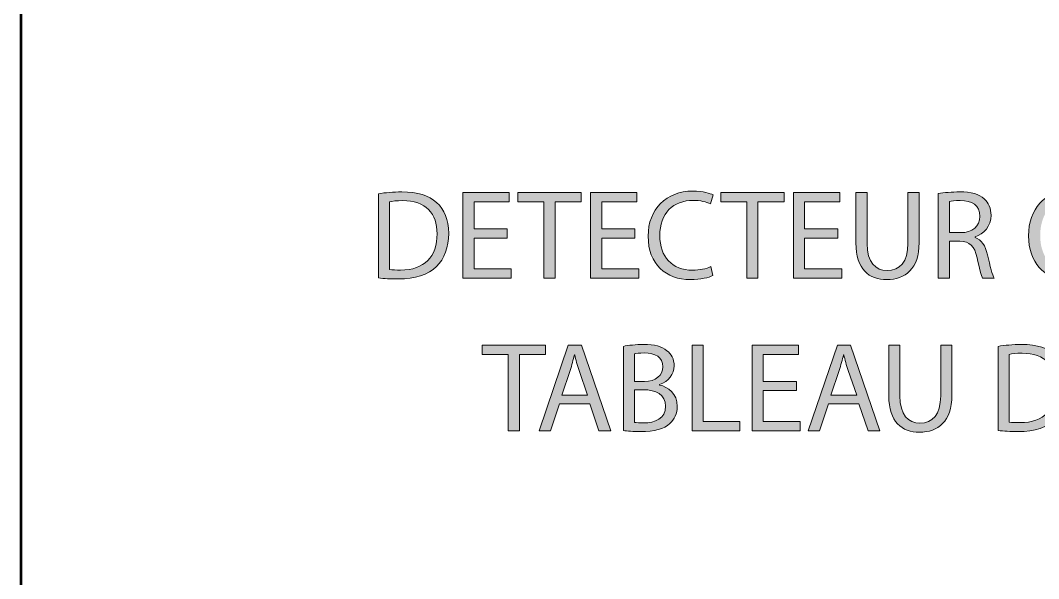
# Model space of a CAD drawing. Header units: inches. Extents: x 1 to 361, y -269 to -1.
# Drawn here: x 116 to 140.03, y -215.16 to -202 of the extents above; entities that cross this region are included whole.
import ezdxf

# ---------------------------------------------------------------- set-up
doc = ezdxf.new("R2010")
doc.units = ezdxf.units.IN
doc.header["$MEASUREMENT"] = 0
doc.linetypes.add('AI-Linetype-6', pattern=[8.427201, 4.213601, -4.213601])
doc.layers.add('Layer 1', color=7, linetype='Continuous')

# ---------------------------------------------------------------- blocks, each defined once
blk = doc.blocks.new('block 19')
at = {"layer": 'Layer 1', "color": 7, "linetype": 'AI-Linetype-6', "lineweight": 9}
blk.add_lwpolyline([(116, -252.67), (116, -145.223)], dxfattribs=at)
blk = doc.blocks.new('block 18')
at = {"layer": 'Layer 1'}
blk.add_blockref('block 19', (0, 0), dxfattribs=at)
blk = doc.blocks.new('block 23')
at = {"layer": 'Layer 1'}
h = blk.add_hatch(color=7, dxfattribs=at)
h.dxf.hatch_style = 2
edge = h.paths.add_edge_path()
edge.add_spline(control_points=[(124.451, -206.089), (124.61, -206.062), (124.799, -206.044), (125.005, -206.044), (125.38, -206.044), (125.647, -206.134), (125.824, -206.296), (126.007, -206.461), (126.112, -206.694), (126.112, -207.022), (126.112, -207.351), (126.007, -207.621), (125.821, -207.807), (125.629, -207.996), (125.317, -208.098), (124.925, -208.098), (124.736, -208.098), (124.583, -208.089), (124.451, -208.074), (124.451, -208.074), (124.451, -206.089), (124.451, -206.089)], knot_values=[0, 0, 0, 0, 1, 1, 1, 2, 2, 2, 3, 3, 3, 4, 4, 4, 5, 5, 5, 6, 6, 6, 7, 7, 7, 7], degree=3, periodic=1)
edge = h.paths.add_edge_path()
edge.add_spline(control_points=[(124.712, -207.876), (124.778, -207.885), (124.874, -207.888), (124.975, -207.888), (125.536, -207.888), (125.836, -207.576), (125.836, -207.031), (125.839, -206.554), (125.569, -206.251), (125.018, -206.251), (124.882, -206.251), (124.781, -206.263), (124.712, -206.278), (124.712, -206.278), (124.712, -207.876), (124.712, -207.876)], knot_values=[0, 0, 0, 0, 1, 1, 1, 2, 2, 2, 3, 3, 3, 4, 4, 4, 5, 5, 5, 5], degree=3, periodic=1)
h = blk.add_hatch(color=7, dxfattribs=at)
h.dxf.hatch_style = 2
h.paths.add_polyline_path([(127.491, -207.133), (126.709, -207.133), (126.709, -207.861), (127.584, -207.861), (127.584, -208.08), (126.445, -208.08), (126.445, -206.059), (127.539, -206.059), (127.539, -206.278), (126.709, -206.278), (126.709, -206.916), (127.491, -206.916)])
h = blk.add_hatch(color=7, dxfattribs=at)
h.dxf.hatch_style = 2
h.paths.add_polyline_path([(128.355, -206.281), (127.74, -206.281), (127.74, -206.059), (129.236, -206.059), (129.236, -206.281), (128.619, -206.281), (128.619, -208.08), (128.355, -208.08)])
h = blk.add_hatch(color=7, dxfattribs=at)
h.dxf.hatch_style = 2
h.paths.add_polyline_path([(130.505, -207.133), (129.722, -207.133), (129.722, -207.861), (130.598, -207.861), (130.598, -208.08), (129.458, -208.08), (129.458, -206.059), (130.553, -206.059), (130.553, -206.278), (129.722, -206.278), (129.722, -206.916), (130.505, -206.916)])
h = blk.add_hatch(color=7, dxfattribs=at)
h.dxf.hatch_style = 2
edge = h.paths.add_edge_path()
edge.add_spline(control_points=[(132.346, -208.017), (132.253, -208.065), (132.058, -208.113), (131.812, -208.113), (131.242, -208.113), (130.817, -207.753), (130.817, -207.088), (130.817, -206.452), (131.246, -206.026), (131.872, -206.026), (132.121, -206.026), (132.283, -206.08), (132.352, -206.116), (132.352, -206.116), (132.286, -206.329), (132.286, -206.329), (132.19, -206.281), (132.049, -206.245), (131.881, -206.245), (131.407, -206.245), (131.093, -206.548), (131.093, -207.078), (131.093, -207.576), (131.378, -207.891), (131.866, -207.891), (132.028, -207.891), (132.19, -207.858), (132.295, -207.807), (132.295, -207.807), (132.346, -208.017), (132.346, -208.017)], knot_values=[0, 0, 0, 0, 1, 1, 1, 2, 2, 2, 3, 3, 3, 4, 4, 4, 5, 5, 5, 6, 6, 6, 7, 7, 7, 8, 8, 8, 9, 9, 9, 10, 10, 10, 10], degree=3, periodic=1)
h = blk.add_hatch(color=7, dxfattribs=at)
h.dxf.hatch_style = 2
h.paths.add_polyline_path([(133.144, -206.281), (132.529, -206.281), (132.529, -206.059), (134.025, -206.059), (134.025, -206.281), (133.408, -206.281), (133.408, -208.08), (133.144, -208.08)])
h = blk.add_hatch(color=7, dxfattribs=at)
h.dxf.hatch_style = 2
h.paths.add_polyline_path([(135.294, -207.133), (134.511, -207.133), (134.511, -207.861), (135.387, -207.861), (135.387, -208.08), (134.247, -208.08), (134.247, -206.059), (135.342, -206.059), (135.342, -206.278), (134.511, -206.278), (134.511, -206.916), (135.294, -206.916)])
h = blk.add_hatch(color=7, dxfattribs=at)
h.dxf.hatch_style = 2
edge = h.paths.add_edge_path()
edge.add_spline(control_points=[(135.986, -206.059), (135.986, -206.059), (135.986, -207.259), (135.986, -207.259), (135.986, -207.708), (136.187, -207.9), (136.457, -207.9), (136.754, -207.9), (136.949, -207.702), (136.949, -207.259), (136.949, -207.259), (136.949, -206.059), (136.949, -206.059), (136.949, -206.059), (137.213, -206.059), (137.213, -206.059), (137.213, -206.059), (137.213, -207.24), (137.213, -207.24), (137.213, -207.861), (136.886, -208.113), (136.448, -208.113), (136.034, -208.113), (135.722, -207.879), (135.722, -207.249), (135.722, -207.249), (135.722, -206.059), (135.722, -206.059), (135.722, -206.059), (135.986, -206.059), (135.986, -206.059)], knot_values=[0, 0, 0, 0, 1, 1, 1, 2, 2, 2, 3, 3, 3, 4, 4, 4, 5, 5, 5, 6, 6, 6, 7, 7, 7, 8, 8, 8, 9, 9, 9, 10, 10, 10, 10], degree=3, periodic=1)
h = blk.add_hatch(color=7, dxfattribs=at)
h.dxf.hatch_style = 2
edge = h.paths.add_edge_path()
edge.add_spline(control_points=[(137.666, -206.086), (137.798, -206.062), (137.99, -206.044), (138.166, -206.044), (138.445, -206.044), (138.628, -206.098), (138.751, -206.209), (138.85, -206.299), (138.91, -206.437), (138.91, -206.596), (138.91, -206.86), (138.742, -207.037), (138.532, -207.108), (138.532, -207.108), (138.532, -207.117), (138.532, -207.117), (138.685, -207.171), (138.778, -207.315), (138.826, -207.525), (138.892, -207.807), (138.94, -208.002), (138.982, -208.08), (138.982, -208.08), (138.712, -208.08), (138.712, -208.08), (138.679, -208.02), (138.634, -207.849), (138.58, -207.597), (138.52, -207.319), (138.409, -207.213), (138.172, -207.204), (138.172, -207.204), (137.926, -207.204), (137.926, -207.204), (137.926, -207.204), (137.926, -208.08), (137.926, -208.08), (137.926, -208.08), (137.666, -208.08), (137.666, -208.08), (137.666, -208.08), (137.666, -206.086), (137.666, -206.086)], knot_values=[0, 0, 0, 0, 1, 1, 1, 2, 2, 2, 3, 3, 3, 4, 4, 4, 5, 5, 5, 6, 6, 6, 7, 7, 7, 8, 8, 8, 9, 9, 9, 10, 10, 10, 11, 11, 11, 12, 12, 12, 13, 13, 13, 14, 14, 14, 14], degree=3, periodic=1)
edge = h.paths.add_edge_path()
edge.add_spline(control_points=[(137.926, -207.006), (137.926, -207.006), (138.193, -207.006), (138.193, -207.006), (138.472, -207.006), (138.649, -206.854), (138.649, -206.623), (138.649, -206.362), (138.46, -206.248), (138.184, -206.248), (138.058, -206.248), (137.971, -206.257), (137.926, -206.269), (137.926, -206.269), (137.926, -207.006), (137.926, -207.006)], knot_values=[0, 0, 0, 0, 1, 1, 1, 2, 2, 2, 3, 3, 3, 4, 4, 4, 5, 5, 5, 5], degree=3, periodic=1)
h = blk.add_hatch(color=7, dxfattribs=at)
h.dxf.hatch_style = 2
edge = h.paths.add_edge_path()
edge.add_spline(control_points=[(141.641, -207.049), (141.641, -207.741), (141.219, -208.113), (140.703, -208.113), (140.166, -208.113), (139.795, -207.696), (139.795, -207.084), (139.795, -206.443), (140.19, -206.023), (140.73, -206.023), (141.285, -206.023), (141.641, -206.446), (141.641, -207.049)], knot_values=[0, 0, 0, 0, 1, 1, 1, 2, 2, 2, 3, 3, 3, 4, 4, 4, 4], degree=3, periodic=1)
edge = h.paths.add_edge_path()
edge.add_spline(control_points=[(140.07, -207.078), (140.07, -207.513), (140.304, -207.9), (140.718, -207.9), (141.132, -207.9), (141.366, -207.519), (141.366, -207.06), (141.366, -206.656), (141.156, -206.236), (140.721, -206.236), (140.286, -206.236), (140.07, -206.638), (140.07, -207.078)], knot_values=[0, 0, 0, 0, 1, 1, 1, 2, 2, 2, 3, 3, 3, 4, 4, 4, 4], degree=3, periodic=1)
h = blk.add_hatch(color=7, dxfattribs=at)
h.dxf.hatch_style = 2
h.paths.add_polyline_path([(127.515, -209.879), (126.9, -209.879), (126.9, -209.657), (128.396, -209.657), (128.396, -209.879), (127.779, -209.879), (127.779, -211.678), (127.515, -211.678)])
h = blk.add_hatch(color=7, dxfattribs=at)
h.dxf.hatch_style = 2
h.paths.add_polyline_path([(128.723, -211.043), (128.514, -211.678), (128.244, -211.678), (128.933, -209.657), (129.245, -209.657), (129.935, -211.678), (129.656, -211.678), (129.44, -211.043)])
edge = h.paths.add_edge_path()
edge.add_spline(control_points=[(129.389, -210.839), (129.389, -210.839), (129.188, -210.257), (129.188, -210.257), (129.143, -210.125), (129.113, -210.005), (129.083, -209.888), (129.083, -209.888), (129.077, -209.888), (129.077, -209.888), (129.047, -210.005), (129.017, -210.131), (128.975, -210.254), (128.975, -210.254), (128.777, -210.839), (128.777, -210.839), (128.777, -210.839), (129.389, -210.839), (129.389, -210.839)], knot_values=[0, 0, 0, 0, 1, 1, 1, 2, 2, 2, 3, 3, 3, 4, 4, 4, 5, 5, 5, 6, 6, 6, 6], degree=3, periodic=1)
h = blk.add_hatch(color=7, dxfattribs=at)
h.dxf.hatch_style = 2
edge = h.paths.add_edge_path()
edge.add_spline(control_points=[(130.232, -209.687), (130.346, -209.661), (130.529, -209.643), (130.708, -209.643), (130.969, -209.643), (131.137, -209.687), (131.26, -209.789), (131.365, -209.867), (131.431, -209.987), (131.431, -210.146), (131.431, -210.344), (131.299, -210.515), (131.089, -210.59), (131.089, -210.59), (131.089, -210.599), (131.089, -210.599), (131.281, -210.644), (131.506, -210.803), (131.506, -211.103), (131.506, -211.276), (131.437, -211.411), (131.332, -211.507), (131.194, -211.636), (130.966, -211.696), (130.637, -211.696), (130.457, -211.696), (130.319, -211.684), (130.232, -211.673), (130.232, -211.673), (130.232, -209.687), (130.232, -209.687)], knot_values=[0, 0, 0, 0, 1, 1, 1, 2, 2, 2, 3, 3, 3, 4, 4, 4, 5, 5, 5, 6, 6, 6, 7, 7, 7, 8, 8, 8, 9, 9, 9, 10, 10, 10, 10], degree=3, periodic=1)
edge = h.paths.add_edge_path()
edge.add_spline(control_points=[(130.493, -210.515), (130.493, -210.515), (130.729, -210.515), (130.729, -210.515), (131.002, -210.515), (131.164, -210.368), (131.164, -210.173), (131.164, -209.939), (130.987, -209.843), (130.724, -209.843), (130.604, -209.843), (130.535, -209.852), (130.493, -209.861), (130.493, -209.861), (130.493, -210.515), (130.493, -210.515)], knot_values=[0, 0, 0, 0, 1, 1, 1, 2, 2, 2, 3, 3, 3, 4, 4, 4, 5, 5, 5, 5], degree=3, periodic=1)
edge = h.paths.add_edge_path()
edge.add_spline(control_points=[(130.493, -211.48), (130.547, -211.489), (130.619, -211.493), (130.712, -211.493), (130.981, -211.493), (131.23, -211.393), (131.23, -211.1), (131.23, -210.827), (130.993, -210.71), (130.708, -210.71), (130.708, -210.71), (130.493, -210.71), (130.493, -210.71), (130.493, -210.71), (130.493, -211.48), (130.493, -211.48)], knot_values=[0, 0, 0, 0, 1, 1, 1, 2, 2, 2, 3, 3, 3, 4, 4, 4, 5, 5, 5, 5], degree=3, periodic=1)
h = blk.add_hatch(color=7, dxfattribs=at)
h.dxf.hatch_style = 2
h.paths.add_polyline_path([(131.854, -209.657), (132.118, -209.657), (132.118, -211.46), (132.981, -211.46), (132.981, -211.678), (131.854, -211.678)])
h = blk.add_hatch(color=7, dxfattribs=at)
h.dxf.hatch_style = 2
h.paths.add_polyline_path([(134.316, -210.731), (133.533, -210.731), (133.533, -211.46), (134.409, -211.46), (134.409, -211.678), (133.269, -211.678), (133.269, -209.657), (134.364, -209.657), (134.364, -209.876), (133.533, -209.876), (133.533, -210.515), (134.316, -210.515)])
h = blk.add_hatch(color=7, dxfattribs=at)
h.dxf.hatch_style = 2
h.paths.add_polyline_path([(135.074, -211.043), (134.865, -211.678), (134.595, -211.678), (135.284, -209.657), (135.596, -209.657), (136.286, -211.678), (136.007, -211.678), (135.791, -211.043)])
edge = h.paths.add_edge_path()
edge.add_spline(control_points=[(135.74, -210.839), (135.74, -210.839), (135.539, -210.257), (135.539, -210.257), (135.494, -210.125), (135.464, -210.005), (135.434, -209.888), (135.434, -209.888), (135.428, -209.888), (135.428, -209.888), (135.398, -210.005), (135.368, -210.131), (135.326, -210.254), (135.326, -210.254), (135.128, -210.839), (135.128, -210.839), (135.128, -210.839), (135.74, -210.839), (135.74, -210.839)], knot_values=[0, 0, 0, 0, 1, 1, 1, 2, 2, 2, 3, 3, 3, 4, 4, 4, 5, 5, 5, 6, 6, 6, 6], degree=3, periodic=1)
h = blk.add_hatch(color=7, dxfattribs=at)
h.dxf.hatch_style = 2
edge = h.paths.add_edge_path()
edge.add_spline(control_points=[(136.76, -209.657), (136.76, -209.657), (136.76, -210.857), (136.76, -210.857), (136.76, -211.307), (136.961, -211.498), (137.231, -211.498), (137.527, -211.498), (137.722, -211.3), (137.722, -210.857), (137.722, -210.857), (137.722, -209.657), (137.722, -209.657), (137.722, -209.657), (137.986, -209.657), (137.986, -209.657), (137.986, -209.657), (137.986, -210.839), (137.986, -210.839), (137.986, -211.46), (137.659, -211.711), (137.222, -211.711), (136.808, -211.711), (136.496, -211.478), (136.496, -210.848), (136.496, -210.848), (136.496, -209.657), (136.496, -209.657), (136.496, -209.657), (136.76, -209.657), (136.76, -209.657)], knot_values=[0, 0, 0, 0, 1, 1, 1, 2, 2, 2, 3, 3, 3, 4, 4, 4, 5, 5, 5, 6, 6, 6, 7, 7, 7, 8, 8, 8, 9, 9, 9, 10, 10, 10, 10], degree=3, periodic=1)
h = blk.add_hatch(color=7, dxfattribs=at)
h.dxf.hatch_style = 2
edge = h.paths.add_edge_path()
edge.add_spline(control_points=[(139.075, -209.687), (139.234, -209.661), (139.422, -209.643), (139.629, -209.643), (140.004, -209.643), (140.271, -209.732), (140.448, -209.894), (140.631, -210.06), (140.736, -210.293), (140.736, -210.62), (140.736, -210.95), (140.631, -211.22), (140.445, -211.405), (140.253, -211.595), (139.941, -211.696), (139.548, -211.696), (139.359, -211.696), (139.207, -211.687), (139.075, -211.673), (139.075, -211.673), (139.075, -209.687), (139.075, -209.687)], knot_values=[0, 0, 0, 0, 1, 1, 1, 2, 2, 2, 3, 3, 3, 4, 4, 4, 5, 5, 5, 6, 6, 6, 7, 7, 7, 7], degree=3, periodic=1)
edge = h.paths.add_edge_path()
edge.add_spline(control_points=[(139.336, -211.474), (139.401, -211.484), (139.497, -211.486), (139.599, -211.486), (140.16, -211.486), (140.46, -211.174), (140.46, -210.629), (140.463, -210.152), (140.193, -209.849), (139.641, -209.849), (139.506, -209.849), (139.405, -209.861), (139.336, -209.876), (139.336, -209.876), (139.336, -211.474), (139.336, -211.474)], knot_values=[0, 0, 0, 0, 1, 1, 1, 2, 2, 2, 3, 3, 3, 4, 4, 4, 5, 5, 5, 5], degree=3, periodic=1)
at = {"layer": 'Layer 1', "lineweight": 0}
for points in [[(127.491, -207.133), (126.709, -207.133), (126.709, -207.861), (127.584, -207.861), (127.584, -208.08), (126.445, -208.08), (126.445, -206.059), (127.539, -206.059), (127.539, -206.278), (126.709, -206.278), (126.709, -206.916), (127.491, -206.916), (127.491, -207.133)], [(128.355, -206.281), (127.74, -206.281), (127.74, -206.059), (129.236, -206.059), (129.236, -206.281), (128.619, -206.281), (128.619, -208.08), (128.355, -208.08), (128.355, -206.281)], [(130.505, -207.133), (129.722, -207.133), (129.722, -207.861), (130.598, -207.861), (130.598, -208.08), (129.458, -208.08), (129.458, -206.059), (130.553, -206.059), (130.553, -206.278), (129.722, -206.278), (129.722, -206.916), (130.505, -206.916), (130.505, -207.133)], [(133.144, -206.281), (132.529, -206.281), (132.529, -206.059), (134.025, -206.059), (134.025, -206.281), (133.408, -206.281), (133.408, -208.08), (133.144, -208.08), (133.144, -206.281)], [(135.294, -207.133), (134.511, -207.133), (134.511, -207.861), (135.387, -207.861), (135.387, -208.08), (134.247, -208.08), (134.247, -206.059), (135.342, -206.059), (135.342, -206.278), (134.511, -206.278), (134.511, -206.916), (135.294, -206.916), (135.294, -207.133)], [(127.515, -209.879), (126.9, -209.879), (126.9, -209.657), (128.396, -209.657), (128.396, -209.879), (127.779, -209.879), (127.779, -211.678), (127.515, -211.678), (127.515, -209.879)], [(128.723, -211.043), (128.514, -211.678), (128.244, -211.678), (128.933, -209.657), (129.245, -209.657), (129.935, -211.678), (129.656, -211.678), (129.44, -211.043), (128.723, -211.043)], [(131.854, -209.657), (132.118, -209.657), (132.118, -211.46), (132.981, -211.46), (132.981, -211.678), (131.854, -211.678), (131.854, -209.657)], [(134.316, -210.731), (133.533, -210.731), (133.533, -211.46), (134.409, -211.46), (134.409, -211.678), (133.269, -211.678), (133.269, -209.657), (134.364, -209.657), (134.364, -209.876), (133.533, -209.876), (133.533, -210.515), (134.316, -210.515), (134.316, -210.731)], [(135.074, -211.043), (134.865, -211.678), (134.595, -211.678), (135.284, -209.657), (135.596, -209.657), (136.286, -211.678), (136.007, -211.678), (135.791, -211.043), (135.074, -211.043)]]:
    blk.add_lwpolyline(points, dxfattribs=at)
for points, knots in [([(124.451, -206.089), (124.61, -206.062), (124.799, -206.044), (125.005, -206.044), (125.38, -206.044), (125.647, -206.134), (125.824, -206.296), (126.007, -206.461), (126.112, -206.694), (126.112, -207.022), (126.112, -207.351), (126.007, -207.621), (125.821, -207.807), (125.629, -207.996), (125.317, -208.098), (124.925, -208.098), (124.736, -208.098), (124.583, -208.089), (124.451, -208.074), (124.451, -208.074), (124.451, -206.089), (124.451, -206.089)], [0, 0, 0, 0, 1, 1, 1, 2, 2, 2, 3, 3, 3, 4, 4, 4, 5, 5, 5, 6, 6, 6, 7, 7, 7, 7]), ([(132.346, -208.017), (132.253, -208.065), (132.058, -208.113), (131.812, -208.113), (131.242, -208.113), (130.817, -207.753), (130.817, -207.088), (130.817, -206.452), (131.246, -206.026), (131.872, -206.026), (132.121, -206.026), (132.283, -206.08), (132.352, -206.116), (132.352, -206.116), (132.286, -206.329), (132.286, -206.329), (132.19, -206.281), (132.049, -206.245), (131.881, -206.245), (131.407, -206.245), (131.093, -206.548), (131.093, -207.078), (131.093, -207.576), (131.378, -207.891), (131.866, -207.891), (132.028, -207.891), (132.19, -207.858), (132.295, -207.807), (132.295, -207.807), (132.346, -208.017), (132.346, -208.017)], [0, 0, 0, 0, 1, 1, 1, 2, 2, 2, 3, 3, 3, 4, 4, 4, 5, 5, 5, 6, 6, 6, 7, 7, 7, 8, 8, 8, 9, 9, 9, 10, 10, 10, 10]), ([(135.986, -206.059), (135.986, -206.059), (135.986, -207.259), (135.986, -207.259), (135.986, -207.708), (136.187, -207.9), (136.457, -207.9), (136.754, -207.9), (136.949, -207.702), (136.949, -207.259), (136.949, -207.259), (136.949, -206.059), (136.949, -206.059), (136.949, -206.059), (137.213, -206.059), (137.213, -206.059), (137.213, -206.059), (137.213, -207.24), (137.213, -207.24), (137.213, -207.861), (136.886, -208.113), (136.448, -208.113), (136.034, -208.113), (135.722, -207.879), (135.722, -207.249), (135.722, -207.249), (135.722, -206.059), (135.722, -206.059), (135.722, -206.059), (135.986, -206.059), (135.986, -206.059)], [0, 0, 0, 0, 1, 1, 1, 2, 2, 2, 3, 3, 3, 4, 4, 4, 5, 5, 5, 6, 6, 6, 7, 7, 7, 8, 8, 8, 9, 9, 9, 10, 10, 10, 10]), ([(137.666, -206.086), (137.798, -206.062), (137.99, -206.044), (138.166, -206.044), (138.445, -206.044), (138.628, -206.098), (138.751, -206.209), (138.85, -206.299), (138.91, -206.437), (138.91, -206.596), (138.91, -206.86), (138.742, -207.037), (138.532, -207.108), (138.532, -207.108), (138.532, -207.117), (138.532, -207.117), (138.685, -207.171), (138.778, -207.315), (138.826, -207.525), (138.892, -207.807), (138.94, -208.002), (138.982, -208.08), (138.982, -208.08), (138.712, -208.08), (138.712, -208.08), (138.679, -208.02), (138.634, -207.849), (138.58, -207.597), (138.52, -207.319), (138.409, -207.213), (138.172, -207.204), (138.172, -207.204), (137.926, -207.204), (137.926, -207.204), (137.926, -207.204), (137.926, -208.08), (137.926, -208.08), (137.926, -208.08), (137.666, -208.08), (137.666, -208.08), (137.666, -208.08), (137.666, -206.086), (137.666, -206.086)], [0, 0, 0, 0, 1, 1, 1, 2, 2, 2, 3, 3, 3, 4, 4, 4, 5, 5, 5, 6, 6, 6, 7, 7, 7, 8, 8, 8, 9, 9, 9, 10, 10, 10, 11, 11, 11, 12, 12, 12, 13, 13, 13, 14, 14, 14, 14]), ([(141.641, -207.049), (141.641, -207.741), (141.219, -208.113), (140.703, -208.113), (140.166, -208.113), (139.795, -207.696), (139.795, -207.084), (139.795, -206.443), (140.19, -206.023), (140.73, -206.023), (141.285, -206.023), (141.641, -206.446), (141.641, -207.049)], [0, 0, 0, 0, 1, 1, 1, 2, 2, 2, 3, 3, 3, 4, 4, 4, 4]), ([(124.712, -207.876), (124.778, -207.885), (124.874, -207.888), (124.975, -207.888), (125.536, -207.888), (125.836, -207.576), (125.836, -207.031), (125.839, -206.554), (125.569, -206.251), (125.018, -206.251), (124.882, -206.251), (124.781, -206.263), (124.712, -206.278), (124.712, -206.278), (124.712, -207.876), (124.712, -207.876)], [0, 0, 0, 0, 1, 1, 1, 2, 2, 2, 3, 3, 3, 4, 4, 4, 5, 5, 5, 5]), ([(137.926, -207.006), (137.926, -207.006), (138.193, -207.006), (138.193, -207.006), (138.472, -207.006), (138.649, -206.854), (138.649, -206.623), (138.649, -206.362), (138.46, -206.248), (138.184, -206.248), (138.058, -206.248), (137.971, -206.257), (137.926, -206.269), (137.926, -206.269), (137.926, -207.006), (137.926, -207.006)], [0, 0, 0, 0, 1, 1, 1, 2, 2, 2, 3, 3, 3, 4, 4, 4, 5, 5, 5, 5]), ([(130.232, -209.687), (130.346, -209.661), (130.529, -209.643), (130.708, -209.643), (130.969, -209.643), (131.137, -209.687), (131.26, -209.789), (131.365, -209.867), (131.431, -209.987), (131.431, -210.146), (131.431, -210.344), (131.299, -210.515), (131.089, -210.59), (131.089, -210.59), (131.089, -210.599), (131.089, -210.599), (131.281, -210.644), (131.506, -210.803), (131.506, -211.103), (131.506, -211.276), (131.437, -211.411), (131.332, -211.507), (131.194, -211.636), (130.966, -211.696), (130.637, -211.696), (130.457, -211.696), (130.319, -211.684), (130.232, -211.673), (130.232, -211.673), (130.232, -209.687), (130.232, -209.687)], [0, 0, 0, 0, 1, 1, 1, 2, 2, 2, 3, 3, 3, 4, 4, 4, 5, 5, 5, 6, 6, 6, 7, 7, 7, 8, 8, 8, 9, 9, 9, 10, 10, 10, 10]), ([(136.76, -209.657), (136.76, -209.657), (136.76, -210.857), (136.76, -210.857), (136.76, -211.307), (136.961, -211.498), (137.231, -211.498), (137.527, -211.498), (137.722, -211.3), (137.722, -210.857), (137.722, -210.857), (137.722, -209.657), (137.722, -209.657), (137.722, -209.657), (137.986, -209.657), (137.986, -209.657), (137.986, -209.657), (137.986, -210.839), (137.986, -210.839), (137.986, -211.46), (137.659, -211.711), (137.222, -211.711), (136.808, -211.711), (136.496, -211.478), (136.496, -210.848), (136.496, -210.848), (136.496, -209.657), (136.496, -209.657), (136.496, -209.657), (136.76, -209.657), (136.76, -209.657)], [0, 0, 0, 0, 1, 1, 1, 2, 2, 2, 3, 3, 3, 4, 4, 4, 5, 5, 5, 6, 6, 6, 7, 7, 7, 8, 8, 8, 9, 9, 9, 10, 10, 10, 10]), ([(139.075, -209.687), (139.234, -209.661), (139.422, -209.643), (139.629, -209.643), (140.004, -209.643), (140.271, -209.732), (140.448, -209.894), (140.631, -210.06), (140.736, -210.293), (140.736, -210.62), (140.736, -210.95), (140.631, -211.22), (140.445, -211.405), (140.253, -211.595), (139.941, -211.696), (139.548, -211.696), (139.359, -211.696), (139.207, -211.687), (139.075, -211.673), (139.075, -211.673), (139.075, -209.687), (139.075, -209.687)], [0, 0, 0, 0, 1, 1, 1, 2, 2, 2, 3, 3, 3, 4, 4, 4, 5, 5, 5, 6, 6, 6, 7, 7, 7, 7]), ([(129.389, -210.839), (129.389, -210.839), (129.188, -210.257), (129.188, -210.257), (129.143, -210.125), (129.113, -210.005), (129.083, -209.888), (129.083, -209.888), (129.077, -209.888), (129.077, -209.888), (129.047, -210.005), (129.017, -210.131), (128.975, -210.254), (128.975, -210.254), (128.777, -210.839), (128.777, -210.839), (128.777, -210.839), (129.389, -210.839), (129.389, -210.839)], [0, 0, 0, 0, 1, 1, 1, 2, 2, 2, 3, 3, 3, 4, 4, 4, 5, 5, 5, 6, 6, 6, 6]), ([(130.493, -210.515), (130.493, -210.515), (130.729, -210.515), (130.729, -210.515), (131.002, -210.515), (131.164, -210.368), (131.164, -210.173), (131.164, -209.939), (130.987, -209.843), (130.724, -209.843), (130.604, -209.843), (130.535, -209.852), (130.493, -209.861), (130.493, -209.861), (130.493, -210.515), (130.493, -210.515)], [0, 0, 0, 0, 1, 1, 1, 2, 2, 2, 3, 3, 3, 4, 4, 4, 5, 5, 5, 5]), ([(135.74, -210.839), (135.74, -210.839), (135.539, -210.257), (135.539, -210.257), (135.494, -210.125), (135.464, -210.005), (135.434, -209.888), (135.434, -209.888), (135.428, -209.888), (135.428, -209.888), (135.398, -210.005), (135.368, -210.131), (135.326, -210.254), (135.326, -210.254), (135.128, -210.839), (135.128, -210.839), (135.128, -210.839), (135.74, -210.839), (135.74, -210.839)], [0, 0, 0, 0, 1, 1, 1, 2, 2, 2, 3, 3, 3, 4, 4, 4, 5, 5, 5, 6, 6, 6, 6]), ([(139.336, -211.474), (139.401, -211.484), (139.497, -211.486), (139.599, -211.486), (140.16, -211.486), (140.46, -211.174), (140.46, -210.629), (140.463, -210.152), (140.193, -209.849), (139.641, -209.849), (139.506, -209.849), (139.405, -209.861), (139.336, -209.876), (139.336, -209.876), (139.336, -211.474), (139.336, -211.474)], [0, 0, 0, 0, 1, 1, 1, 2, 2, 2, 3, 3, 3, 4, 4, 4, 5, 5, 5, 5]), ([(130.493, -211.48), (130.547, -211.489), (130.619, -211.493), (130.712, -211.493), (130.981, -211.493), (131.23, -211.393), (131.23, -211.1), (131.23, -210.827), (130.993, -210.71), (130.708, -210.71), (130.708, -210.71), (130.493, -210.71), (130.493, -210.71), (130.493, -210.71), (130.493, -211.48), (130.493, -211.48)], [0, 0, 0, 0, 1, 1, 1, 2, 2, 2, 3, 3, 3, 4, 4, 4, 5, 5, 5, 5])]:
    blk.add_open_spline(points, degree=3, knots=knots, dxfattribs=at)
blk = doc.blocks.new('block 20')
at = {"layer": 'Layer 1', "color": 7, "lineweight": 53}
blk.add_lwpolyline([(116.019, -197), (195.947, -197), (195.947, -252.999), (116.019, -252.999), (116.019, -197)], dxfattribs=at)
at = {"layer": 'Layer 1'}
blk.add_blockref('block 23', (0, 0), dxfattribs=at)
blk = doc.blocks.new('block 17')
at = {"layer": 'Layer 1'}
for name in ['block 18', 'block 20']:
    blk.add_blockref(name, (0, 0), dxfattribs=at)

msp = doc.modelspace()

# ---------------------------------------------------------------- block references
at = {"layer": 'Layer 1'}
msp.add_blockref('block 17', (0, 0), dxfattribs=at)

doc.saveas('drawing.dxf')
